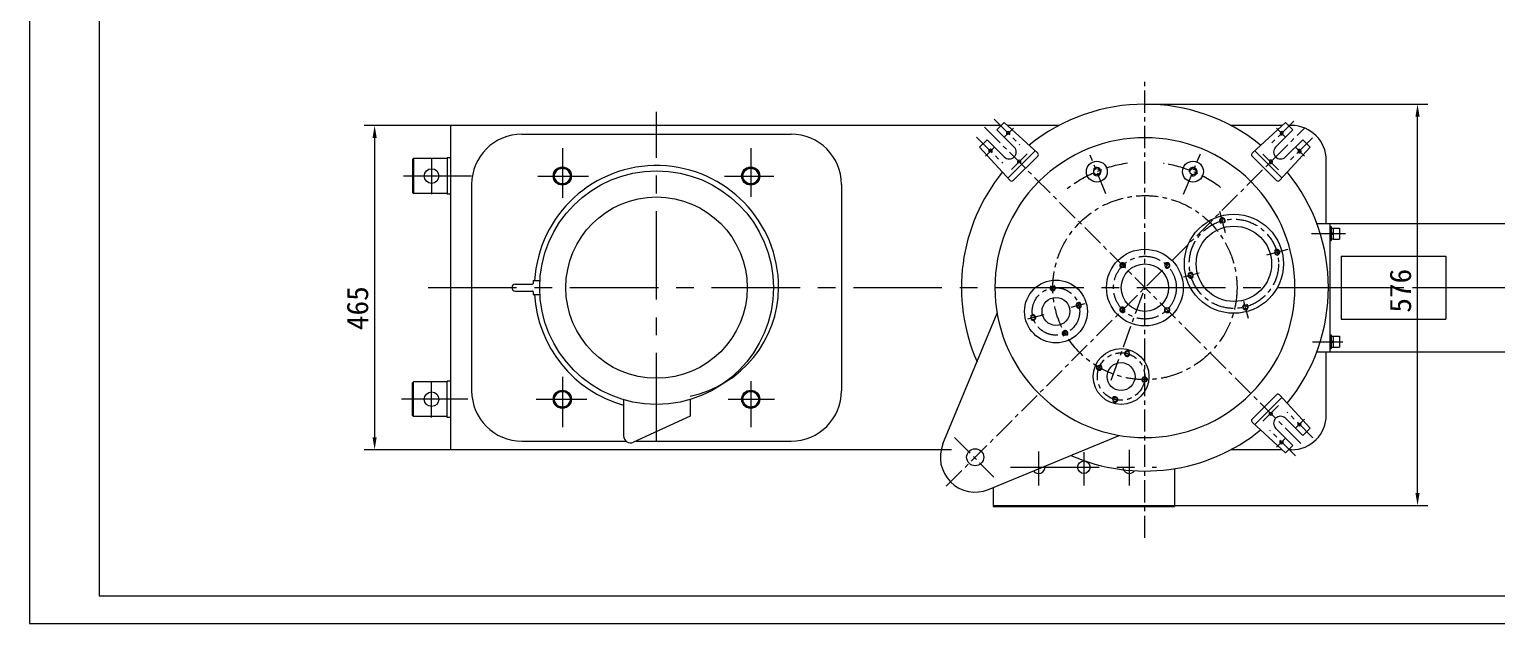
# Model space of a CAD drawing. Extents: x -2754 to 610, y -1664 to 712.
# Drawn here: x -2754 to -651, y -1664 to -812 of the extents above; entities that cross this region are included whole.
import ezdxf

# ---------------------------------------------------------------- set-up
doc = ezdxf.new("R2010")
doc.units = 0
doc.linetypes.add('CENTER', pattern=[50.8, 31.75, -6.35, 6.35, -6.35])
doc.layers.get('0').update_dxf_attribs({"linetype": 'CONTINUOUS'})
doc.layers.get('DEFPOINTS').update_dxf_attribs({"linetype": 'CONTINUOUS'})
doc.layers.add('SMPEN_THICK', color=7, linetype='CONTINUOUS')
doc.styles.get("Standard").update_dxf_attribs({"font": '', "height": 30.8})
doc.styles.get('Standard').set_extended_font_data('SimSun')
doc.dimstyles.get("Standard").update_dxf_attribs({"dimscale": 5, "dimtxt": 4.5, "dimasz": 5.5, "dimexe": 4.25, "dimexo": 0.625, "dimgap": 2.2, "dimtad": 1, "dimdec": 4, "dimlfac": -1, "dimdsep": 46, "dimlunit": 6, "dimtxsty": 'Standard', "dimcen": 2.5, "dimclrd": 2, "dimclre": 2, "dimclrt": 2, "dimadec": 0, "dimazin": 0, "dimtfac": 1, "dimtdec": 4, "dimtmove": 0, "dimatfit": 3, "dimfxl": 1, "dimtolj": 1, "dimtzin": 0, "dimarcsym": 0})

# ---------------------------------------------------------------- blocks, each defined once
blk = doc.blocks.new('*D6')
at = {"color": 2, "lineweight": -2, "transparency": 16777216}
for p, q in [((-2150.5, -949.8), (-2274.6, -949.8)), ((-2259.6, -967.8), (-2259.6, -1396.8)), ((-2150.5, -1414.8), (-2274.6, -1414.8))]:
    blk.add_line(p, q, dxfattribs=at)
at = {"color": 2, "transparency": 16777216}
for points in [[(-2262.6, -967.8), (-2256.6, -967.8), (-2259.6, -949.8)], [(-2262.6, -1396.8), (-2256.6, -1396.8), (-2259.6, -1414.8)]]:
    blk.add_solid(points, dxfattribs=at)
at = {"layer": 'DEFPOINTS', "color": 0, "transparency": 16777216}
for p in [(-2150.5, -949.8), (-2259.6, -1414.8), (-2150.5, -1414.8)]:
    blk.add_point(p, dxfattribs=at)
at = {"color": 2, "transparency": 16777216, "insert": (-2284, -1211.8), "char_height": 30.8, "attachment_point": 5, "rotation": 90}
blk.add_mtext('\\A1;465', dxfattribs=at)
blk = doc.blocks.new('*D7')
at = {"color": 2, "lineweight": -2, "transparency": 16777216}
for p, q in [((-1155.5, -919.3), (-749.8, -919.3)), ((-764.8, -1476.8), (-764.8, -937.3)), ((-1113, -1494.8), (-749.8, -1494.8))]:
    blk.add_line(p, q, dxfattribs=at)
at = {"color": 2, "transparency": 16777216}
for points in [[(-767.8, -937.3), (-761.8, -937.3), (-764.8, -919.3)], [(-767.8, -1476.8), (-761.8, -1476.8), (-764.8, -1494.8)]]:
    blk.add_solid(points, dxfattribs=at)
at = {"layer": 'DEFPOINTS', "color": 0, "transparency": 16777216}
for p in [(-1155.5, -919.3), (-764.8, -919.3), (-1113, -1494.8)]:
    blk.add_point(p, dxfattribs=at)
at = {"color": 2, "transparency": 16777216, "insert": (-789.2, -1186.8), "char_height": 30.8, "attachment_point": 5, "rotation": 90}
blk.add_mtext('\\A1;576', dxfattribs=at)

msp = doc.modelspace()

# ---------------------------------------------------------------- linework, layer by layer
at = {"color": 6}
for p, q in [((-2754.49064, 711.83857), (-2754.49064, -1664.16143)), ((-2754.49064, -1664.16143), (609.50936, -1664.16143))]:
    msp.add_line(p, q, dxfattribs=at)
at = {"color": 4}
for p, q in [((-2654.49064, 671.83857), (-2654.49064, -1624.16143)), ((-1367.64681, -956.06865), (-1357.04021, -945.46204)), ((-1309.22769, -989.39412), (-1357.04021, -945.46204)), ((-1001.80186, -989.39412), (-953.98934, -945.46204)), ((-953.98934, -945.46204), (-943.38274, -956.06865)), ((-1367.64681, -956.06865), (-1342.89807, -980.81738)), ((-943.38274, -956.06865), (-968.13148, -980.81738)), ((-1392.39555, -980.81738), (-1381.78894, -970.21078)), ((-1348.46347, -1028.6299), (-1392.39555, -980.81738)), ((-1381.78894, -970.21078), (-1357.04021, -994.95952)), ((-1351.76361, -1025.03826), (-1312.81933, -986.09398)), ((-998.21022, -986.09398), (-959.26594, -1025.03826)), ((-962.56608, -1028.6299), (-918.634, -980.81738)), ((-929.2406, -970.21078), (-953.98934, -994.95952)), ((-929.2406, -970.21078), (-918.634, -980.81738)), ((-2205.51477, -998.84282), (-2204.01477, -997.34282)), ((-2205.51477, -998.84282), (-2205.51477, -1045.84282)), ((-2155.51477, -997.34282), (-2204.01477, -997.34282)), ((-2204.01477, -997.34282), (-2204.01477, -1047.34282)), ((-2150.51477, -996.34282), (-2155.51477, -996.34282)), ((-2155.51477, -996.34282), (-2155.51477, -1048.34282)), ((-1344.13308, -1028.72144), (-1309.13615, -993.72451)), ((-1342.89807, -994.95952), (-1342.89807, -994.95952)), ((-1001.89339, -993.72451), (-966.89647, -1028.72144)), ((-2205.51477, -1045.84282), (-2204.01477, -1047.34282)), ((-2155.51477, -1047.34282), (-2204.01477, -1047.34282)), ((-2150.51477, -1048.34282), (-2155.51477, -1048.34282)), ((-1444.95348, -1406.45338), (-1367.34933, -1219.10039)), ((-2205.51477, -1318.84282), (-2204.01477, -1317.34282)), ((-2205.51477, -1365.84282), (-2205.51477, -1318.84282)), ((-2155.51477, -1317.34282), (-2204.01477, -1317.34282)), ((-2204.01477, -1367.34282), (-2204.01477, -1317.34282)), ((-2150.51477, -1316.34282), (-2155.51477, -1316.34282)), ((-2155.51477, -1368.34282), (-2155.51477, -1316.34282)), ((-966.89647, -1335.9642), (-1001.89339, -1370.96112)), ((-959.26594, -1339.64737), (-998.21022, -1378.59165)), ((-962.56608, -1336.05573), (-918.634, -1383.86825)), ((-2205.51477, -1365.84282), (-2204.01477, -1367.34282)), ((-2155.51477, -1367.34282), (-2204.01477, -1367.34282)), ((-2150.51477, -1368.34282), (-2155.51477, -1368.34282)), ((-1001.80186, -1375.29151), (-953.98934, -1419.22359)), ((-943.38274, -1408.61699), (-968.13148, -1383.86825)), ((-929.2406, -1394.47485), (-953.98934, -1369.72611)), ((-918.634, -1383.86825), (-929.2406, -1394.47485)), ((-1379.62533, -1471.78152), (-1192.27235, -1394.17738)), ((-943.38274, -1408.61699), (-953.98934, -1419.22359)), ((-2654.49064, -1624.16143), (569.50936, -1624.16143))]:
    msp.add_line(p, q, dxfattribs=at)
at = {"linetype": 'CENTER'}
for p, q in [((-1155.51477, -1541.07921), (-1155.51477, -886.41488)), ((-1371.56954, -940.83221), (-1334.68481, -977.71693)), ((-942.16026, -943.53246), (-977.02152, -978.39372)), ((-1440.26492, -1467.09297), (-926.40546, -953.23351)), ((-1396.68699, -966.62644), (-1359.46387, -1003.84956)), ((-1385.5042, -952.35339), (-927.50378, -1410.35381)), ((-1357.04021, -966.67525), (-1343.97861, -953.61366)), ((-915.18489, -967.46878), (-950.88889, -1003.17278)), ((-1346.9387, -1013.14229), (-1324.2511, -990.45468)), ((-1211.30431, -1047.65495), (-1234.20665, -992.36381)), ((-1100.04367, -1048.42373), (-1076.00061, -990.37865)), ((-986.31425, -990.91888), (-963.62664, -1013.60649)), ((-1039.92213, -1103.73161), (-1048.7548, -1070.76762)), ((-950.81073, -1127.49253), (-982.72763, -1136.04464)), ((-1077.70726, -1161.49436), (-1099.99411, -1167.4661)), ((-1203.78149, -1314.97664), (-1155.51477, -1182.34282)), ((-1155.51477, -1182.34282), (-1155.4844, -1182.26949)), ((-1241.87584, -1205.48319), (-1261.86005, -1210.83795)), ((-1006.98595, -1226.65108), (-1013.56371, -1202.10254)), ((-1300.24887, -1221.1242), (-1323.96077, -1227.47779)), ((-964.09084, -1351.54334), (-986.77845, -1374.23095)), ((-914.60365, -1397.79809), (-951.56568, -1360.83607)), ((-939.7211, -1423.59233), (-976.34474, -1386.9687)), ((-1428.33252, -1397.42875), (-1371.86521, -1453.89606))]:
    msp.add_line(p, q, dxfattribs=at)
for p, q in [((-966.91454, -953.75005), (-953.98934, -966.67525)), ((-1384.10754, -993.74258), (-1371.18234, -980.81738)), ((-939.84721, -980.81738), (-926.78561, -993.87897)), ((-968.13148, -994.95952), (-968.13148, -994.95952)), ((-968.13148, -1369.72611), (-968.13148, -1369.72611)), ((-926.922, -1370.94305), (-939.84721, -1383.86825)), ((-953.98934, -1398.01038), (-967.05093, -1411.07198)), ((-1308.01477, -1417.50979), (-1308.01477, -1465.97187)), ((-1243.01477, -1418.02253), (-1243.01477, -1465.97187)), ((-1178.01477, -1414.84282), (-1178.01477, -1465.97187))]:
    msp.add_line(p, q)
at = {"color": 4}
for centre, radius in [((-1351.38335, -961.01839), 1.5), ((-959.6462, -961.01839), 1.5), ((-1376.8392, -986.47424), 1.5), ((-934.19035, -986.47424), 1.5), ((-1335.827, -1002.03059), 1.5), ((-1224.39779, -1016.0445), 15), ((-1086.63176, -1016.0445), 15), ((-975.20254, -1002.03059), 1.5), ((-1224.39779, -1016.0445), 4.5), ((-1086.63176, -1016.0445), 4.5), ((-1028.01256, -1148.1787), 71), ((-1044.57698, -1086.35945), 3), ((-1028.01256, -1148.1787), 54), ((-1155.51477, -1182.34282), 55), ((-966.19331, -1131.61428), 3), ((-1187.33458, -1150.52301), 3), ((-1155.51477, -1182.34282), 34), ((-1123.69497, -1150.52301), 3), ((-1283.01698, -1216.50693), 45), ((-1089.83182, -1164.74312), 3), ((-1283.01698, -1216.50693), 20), ((-1287.51396, -1182.80564), 3), ((-1250.1755, -1207.70708), 3), ((-1187.33458, -1214.16262), 3), ((-1123.69497, -1214.16262), 3), ((-1011.44815, -1209.99795), 3), ((-1315.85846, -1225.30678), 3), ((-1270.06083, -1247.9416), 3), ((-1189.67889, -1309.84502), 40), ((-1180.87904, -1277.00355), 3), ((-1221.11355, -1296.88888), 3), ((-1189.67889, -1309.84502), 20), ((-1155.97759, -1314.342), 3), ((-1198.47874, -1342.6865), 3), ((-975.20254, -1362.65504), 1.5), ((-934.19035, -1378.21139), 1.5), ((-959.6462, -1403.66724), 1.5), ((-1398.75951, -1425.58755), 12.25)]:
    msp.add_circle(centre, radius, dxfattribs=at)
for centre in [(-2178.01477, -1022.34282), (-2178.01477, -1342.34282)]:
    msp.add_circle(centre, 10.5)
at = {"linetype": 'CENTER'}
for centre, radius in [((-1155.51477, -1182.34282), 132), ((-1028.01256, -1148.1787), 64), ((-1155.51477, -1182.34282), 45), ((-1283.01698, -1216.50693), 34), ((-1189.67889, -1309.84502), 34)]:
    msp.add_circle(centre, radius, dxfattribs=at)
at = {"color": 4}
for centre, radius, start, end in [((-1155.51477, -1182.34282), 263, 50.90272828, 129.09727172), ((-1155.51477, -1182.34282), 215, 45, 135), ((-1349.96914, -987.88845), 10, 315, 45), ((-961.06041, -987.88845), 10, 135, 225), ((-1349.96914, -987.88845), 10, 225, 315), ((-1311.25747, -991.60319), 3, 315, 47.4219419), ((-999.77207, -991.60319), 3, 132.5780581, 225), ((-961.06041, -987.88845), 10, 225, 315), ((-1155.51477, -1182.34282), 263, 140.99947582, 203.81776806), ((-1155.51477, -1182.34282), 215, 135, 315), ((-1346.2544, -1026.60012), 3, 222.5780581, 315), ((-1155.51477, -1182.34282), 215, 315, 45), ((-964.77515, -1026.60012), 3, 225, 317.4219419), ((-1155.51477, -1182.34282), 263, 320.90272828, 39.09727172), ((-964.77515, -1338.08552), 3, 42.5780581, 135), ((-961.06041, -1376.79718), 10, 45, 135), ((-1155.51477, -1182.34282), 263, 246.18223194, 309.09727172), ((-999.77207, -1373.08244), 3, 135, 227.4219419), ((-961.06041, -1376.79718), 10, 135, 225), ((-1398.75951, -1425.58755), 50, 157.5, 292.5)]:
    msp.add_arc(centre, radius, start, end, dxfattribs=at)
for centre, radius, start, end in [((-1351.38335, -961.01839), 2.5, 303.83755128, 237.77735285), ((-959.6462, -961.01839), 2.5, 212.43368205, 152.00139043), ((-1376.8392, -986.47424), 2.5, 302.43368205, 242.00139043), ((-934.19035, -986.47424), 2.5, 213.83755128, 147.77735285), ((-1335.827, -1002.03059), 2.5, 302.43368205, 242.00139043), ((-975.20254, -1002.03059), 2.5, 212.43368205, 152.00139043), ((-1224.39779, -1016.0445), 6, 193.40962919, 142.05424833), ((-1086.63176, -1016.0445), 6, 241.86185375, 177.21754914), ((-1044.57698, -1086.35945), 4, 310.81205821, 242.91523916), ((-966.19331, -1131.61428), 4, 220.81205821, 152.91523916), ((-1187.33458, -1150.52301), 4, 310.81205821, 242.91523916), ((-1123.69497, -1150.52301), 4, 220.81205821, 152.91523916), ((-1089.83182, -1164.74312), 4, 40.81205821, 332.91523916), ((-1287.51396, -1182.80564), 4, 130.81205821, 62.91523916), ((-1250.1755, -1207.70708), 4, 40.81205821, 332.91523916), ((-1187.33458, -1214.16262), 4, 40.81205821, 332.91523916), ((-1123.69497, -1214.16262), 4, 130.81205821, 62.91523916), ((-1011.44815, -1209.99795), 4, 130.81205821, 62.91523916), ((-1315.85846, -1225.30678), 4, 220.81205821, 152.91523916), ((-1270.06083, -1247.9416), 4, 310.81205821, 242.91523916), ((-1180.87904, -1277.00355), 4, 40.81205821, 332.91523916), ((-1221.11355, -1296.88888), 4, 130.81205821, 62.91523916), ((-1155.97759, -1314.342), 4, 310.81205821, 242.91523916), ((-1198.47874, -1342.6865), 4, 220.81205821, 152.91523916), ((-975.20254, -1362.65504), 2.5, 122.43368205, 62.00139043), ((-934.19035, -1378.21139), 2.5, 122.43368205, 62.00139043), ((-959.6462, -1403.66724), 2.5, 123.83755128, 57.77735285)]:
    msp.add_arc(centre, radius, start, end)
at = {"linetype": 'CENTER'}
for start, end in [(98.02400662, 128.15912622), (52.93025409, 81.50602928)]:
    msp.add_arc((-1155.51477, -1182.34282), 180, start, end, dxfattribs=at)
at = {"layer": 'DEFPOINTS', "color": 0, "linetype": 'ByBlock'}
for p in [(-1711.29241, -1031.50513), (-1855.51477, -1182.34282), (-1291.51396, -1182.80028), (-1283.51397, -1182.811), (-1398.76966, -1413.33755), (-1398.74936, -1437.83754)]:
    msp.add_point(p, dxfattribs=at)
at = {"layer": 'SMPEN_THICK', "linetype": 'CENTER', "ltscale": 4}
for p, q in [((-1855.51477, -1402.76806), (-1855.51477, -930.45896)), ((-1990.51477, -982.34282), (-1990.51477, -1053.81428)), ((-1720.51477, -982.34282), (-1720.51477, -1052.30345)), ((-2178.01477, -996.34282), (-2178.01477, -1048.34282)), ((-2120.78868, -1022.34282), (-2218.42292, -1022.34282)), ((-2025.46768, -1022.34282), (-1952.84089, -1022.34282)), ((-1758.20211, -1022.34282), (-1687.53031, -1022.34282)), ((-2183.04058, -1182.34282), (-128.80724, -1182.34282)), ((-2178.01477, -1368.34282), (-2178.01477, -1316.34282)), ((-1990.51477, -1310.36524), (-1990.51477, -1382.34282)), ((-1720.51477, -1316.61968), (-1720.51477, -1382.34282)), ((-2125.82013, -1342.34282), (-2220.92434, -1342.34282)), ((-2027.90127, -1342.34282), (-1955.56811, -1342.34282)), ((-1753.04131, -1342.34282), (-1686.5606, -1342.34282)), ((-1348.12586, -1439.84282), (-1138.90862, -1439.84282))]:
    msp.add_line(p, q, dxfattribs=at)
at = {"layer": 'SMPEN_THICK', "color": 4}
for p, q in [((-2150.51477, -1414.84282), (-2150.51477, -949.84282)), ((-1361.42098, -949.84282), (-2150.51477, -949.84282)), ((-2048.51477, -962.34282), (-1662.51477, -962.34282)), ((-1278.4487, -949.84282), (-1352.27249, -949.84282)), ((-958.75706, -949.84282), (-1032.58085, -949.84282)), ((-945.51477, -949.84282), (-949.60857, -949.84282)), ((-895.51477, -1090.34282), (-895.51477, -999.84282)), ((-2120.51477, -1034.34282), (-2120.51477, -1330.34282)), ((-1590.51477, -1034.34282), (-1590.51477, -1330.34282)), ((-909.13093, -1090.34282), (-619.01477, -1090.34282)), ((-890.40399, -1090.34282), (-890.40399, -1274.34282)), ((-890.40399, -1094.84282), (-888.40399, -1094.84282)), ((-888.40399, -1094.84282), (-888.40399, -1114.84282)), ((-888.40399, -1097.14282), (-885.80399, -1097.14282)), ((-888.40399, -1104.84282), (-885.80399, -1103.20181)), ((-888.40399, -1106.48382), (-885.80399, -1104.84282)), ((-888.40399, -1112.54282), (-885.80399, -1112.54282)), ((-885.80399, -1096.84282), (-885.80399, -1112.84282)), ((-885.80399, -1096.84282), (-876.80399, -1096.84282)), ((-885.80399, -1112.84282), (-876.80399, -1112.84282)), ((-876.80399, -1096.84282), (-876.80399, -1112.84282)), ((-890.40399, -1114.84282), (-888.40399, -1114.84282)), ((-874.01477, -1137.34282), (-874.01477, -1227.34282)), ((-874.01477, -1137.34282), (-724.01477, -1137.34282)), ((-724.01477, -1137.34282), (-724.01477, -1227.34282)), ((-2058.01477, -1177.34282), (-2033.458, -1177.34282)), ((-2032.458, -1172.34282), (-2032.458, -1176.34282)), ((-2032.458, -1172.34282), (-2022.716, -1172.34282)), ((-2063.01477, -1182.34282), (-2063.01477, -1182.34282)), ((-2058.01477, -1187.34282), (-2033.458, -1187.34282)), ((-2032.458, -1188.34282), (-2032.458, -1192.34282)), ((-2032.458, -1192.34282), (-2022.716, -1192.34282)), ((-874.01477, -1227.34282), (-724.01477, -1227.34282)), ((-890.40399, -1249.84282), (-888.40399, -1249.84282)), ((-888.40399, -1249.84282), (-888.40399, -1269.84282)), ((-888.40399, -1252.14282), (-885.80399, -1252.14282)), ((-888.40399, -1259.84282), (-885.80399, -1258.00995)), ((-888.40399, -1261.67568), (-885.80399, -1259.84282)), ((-885.80399, -1251.84282), (-876.80399, -1251.84282)), ((-885.80399, -1251.84282), (-885.80399, -1267.84282)), ((-876.80399, -1251.84282), (-876.80399, -1267.84282)), ((-909.13093, -1274.34282), (-606.01477, -1274.34282)), ((-895.51477, -1364.84282), (-895.51477, -1274.34282)), ((-890.40399, -1269.84282), (-888.40399, -1269.84282)), ((-888.40399, -1267.54282), (-885.80399, -1267.54282)), ((-885.80399, -1267.84282), (-876.80399, -1267.84282)), ((-1902.76642, -1343.03983), (-1902.76642, -1394.94579)), ((-1807.2909, -1342.75076), (-1807.2909, -1366.87964)), ((-1807.2909, -1366.87964), (-1888.61002, -1404.04108)), ((-2048.51477, -1402.34282), (-1899.49575, -1402.34282)), ((-1884.89377, -1402.34282), (-1662.51477, -1402.34282)), ((-1432.65715, -1414.84282), (-2150.51477, -1414.84282)), ((-958.75706, -1414.84282), (-1032.58085, -1414.84282)), ((-945.51477, -1414.84282), (-949.60857, -1414.84282)), ((-1113.01477, -1441.88616), (-1113.01477, -1496.34282)), ((-1373.01477, -1469.04334), (-1373.01477, -1496.34282)), ((-1373.01477, -1494.84282), (-1113.01477, -1494.84282)), ((-1373.01477, -1496.34282), (-1113.01477, -1496.34282))]:
    msp.add_line(p, q, dxfattribs=at)
at = {"layer": 'SMPEN_THICK', "linetype": 'CENTER', "ltscale": 2}
for p, q in [((-916.94272, -1104.84282), (-868.17913, -1104.84282)), ((-949.74456, -1182.34282), (-570.29776, -1182.34282)), ((-915.17168, -1259.84282), (-871.61512, -1259.84282))]:
    msp.add_line(p, q, dxfattribs=at)
at = {"layer": 'SMPEN_THICK', "color": 4}
for points in [[(-1997.01477, -1011.08449), (-2003.51477, -1022.34282), (-1997.01477, -1033.60115), (-1984.01477, -1033.60115), (-1977.51477, -1022.34282), (-1984.01477, -1011.08449)], [(-1727.01477, -1011.08449), (-1733.51477, -1022.34282), (-1727.01477, -1033.60115), (-1714.01477, -1033.60115), (-1707.51477, -1022.34282), (-1714.01477, -1011.08449)], [(-1997.01477, -1331.08449), (-2003.51477, -1342.34282), (-1997.01477, -1353.60115), (-1984.01477, -1353.60115), (-1977.51477, -1342.34282), (-1984.01477, -1331.08449)], [(-1727.01477, -1331.08449), (-1733.51477, -1342.34282), (-1727.01477, -1353.60115), (-1714.01477, -1353.60115), (-1707.51477, -1342.34282), (-1714.01477, -1331.08449)]]:
    msp.add_lwpolyline(points, close=True, dxfattribs=at)
for centre, radius in [((-1990.51477, -1022.34282), 13), ((-1720.51477, -1022.34282), 13), ((-1855.51477, -1182.34282), 167.5), ((-1990.51477, -1022.34282), 11.25833), ((-1720.51477, -1022.34282), 11.25833), ((-1855.51477, -1182.34282), 130), ((-1990.51477, -1342.34282), 13), ((-1990.51477, -1342.34282), 11.25833), ((-1720.51477, -1342.34282), 13), ((-1720.51477, -1342.34282), 11.25833), ((-1243.01477, -1439.84282), 9)]:
    msp.add_circle(centre, radius, dxfattribs=at)
for centre, radius, start, end in [((-2048.51477, -1034.34282), 72, 90, 180), ((-1662.51477, -1034.34282), 72, 0, 90), ((-945.51477, -999.84282), 50, 0, 90), ((-1855.51477, -1182.34282), 175, 0, 176.72417104), ((-2058.01477, -1182.34282), 5, 90, 180), ((-2033.458, -1176.34282), 1, 270, 0), ((-2058.01477, -1182.34282), 5, 180, 270), ((-2033.458, -1188.34282), 1, 0, 90), ((-1855.51477, -1182.34282), 175, 183.27582896, 254.33517401), ((-1841.14708, -1181.03794), 160.63761, 282.16696705, 359.53457684), ((-2048.51477, -1330.34282), 72, 180, 270), ((-1662.51477, -1330.34282), 72, 270, 0), ((-945.51477, -1364.84282), 50, 270, 0), ((-1892.76642, -1394.94579), 10, 180, 294.55958811), ((-1308.01477, -1439.84282), 9, 216.01529629, 8.98470371), ((-1178.01477, -1439.84282), 9, 180, 325.72645316)]:
    msp.add_arc(centre, radius, start, end, dxfattribs=at)

# ---------------------------------------------------------------- dimensions: what is measured, and where the dimension line sits
dim = msp.add_linear_dim(base=(-764.75653, -919.34282), p1=(-1113.01477, -1494.84282), p2=(-1155.51477, -919.34282), angle=90, text='576', dimstyle='Standard', override={"dimscale": 6, "dimtxt": 3, "dimasz": 3, "dimexe": 2.5, "dimexo": 0, "dimgap": 1.5, "dimlfac": 1, "dimlunit": 2, "dimcen": 0.09, "dimtp": 0.2, "dimtfac": 0.66667, "dimatfit": 2, "dimtvp": 5, "dimtzin": 8})
dim.commit()
dim.dimension.update_dxf_attribs({"geometry": '*D7', "text_midpoint": (-764.75653, -1186.84706), "dimtype": 160})
dim = msp.add_linear_dim(base=(-2259.62566, -1414.84282), p1=(-2150.51477, -949.84282), p2=(-2150.51477, -1414.84282), angle=90, dimstyle='Standard', override={"dimscale": 6, "dimtxt": 3, "dimasz": 3, "dimexe": 2.5, "dimexo": 0, "dimgap": 1.5, "dimlfac": 1, "dimlunit": 2, "dimcen": 0.09, "dimtp": 0.2, "dimtfac": 0.66667, "dimatfit": 2, "dimtvp": 5, "dimtzin": 8})
dim.commit()
dim.dimension.update_dxf_attribs({"geometry": '*D6', "text_midpoint": (-2259.62566, -1211.79365), "dimtype": 160})

doc.saveas('drawing.dxf')
